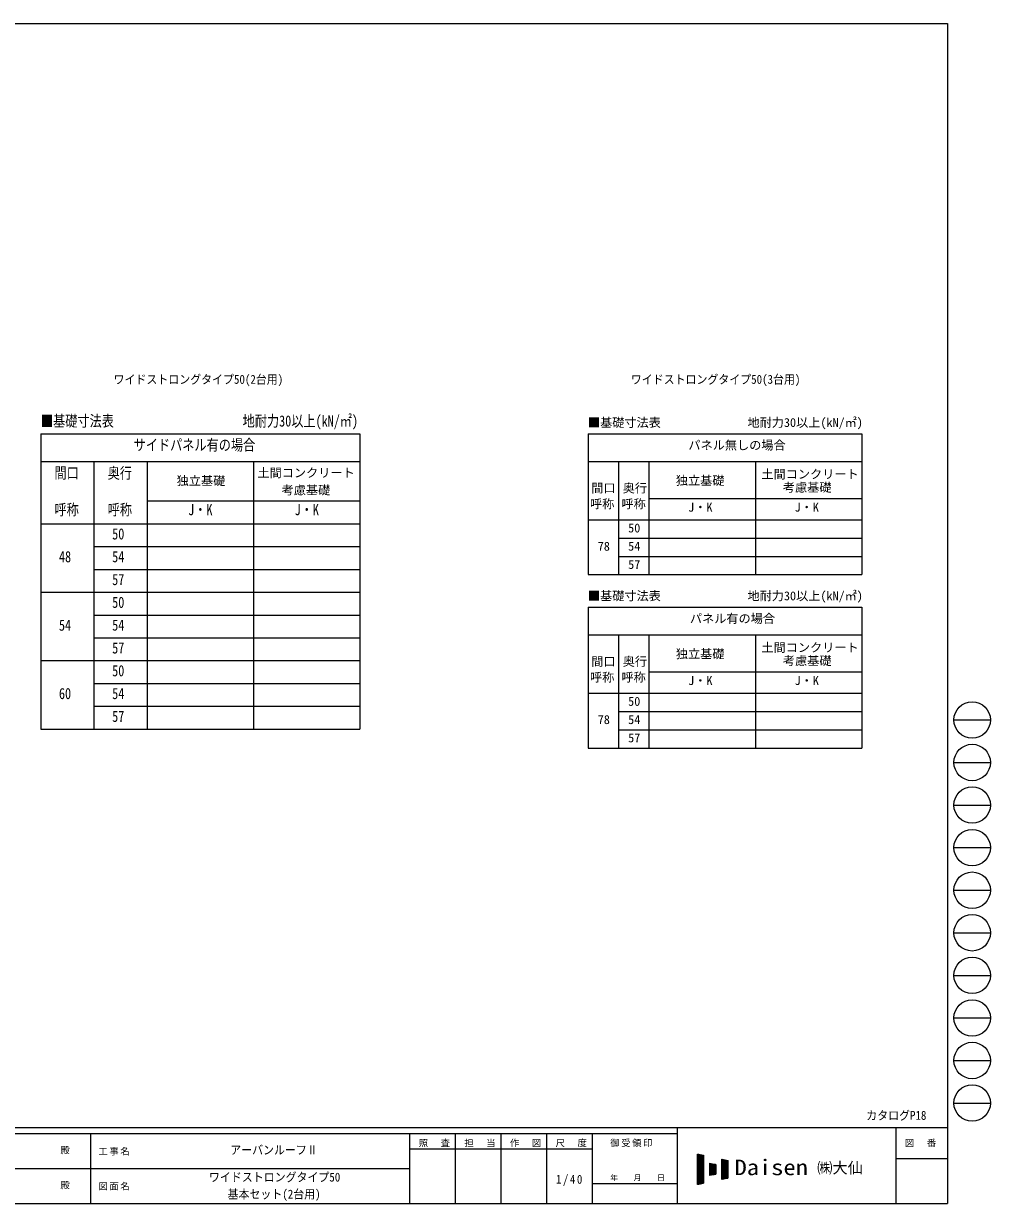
# Model space of a CAD drawing. Units: millimetres, scale not verified. Extents: x -11243 to 60313, y -7760 to 7760.
# Drawn here: x 47593 to 60313, y -7760 to 7760 of the extents above; entities that cross this region are included whole.
import ezdxf
from ezdxf.enums import TextEntityAlignment as Align

# ---------------------------------------------------------------- set-up
doc = ezdxf.new("R2010")
doc.units = ezdxf.units.MM
doc.header["$LTSCALE"] = 40
doc.layers.add('0-E_DET2', color=7, linetype='Continuous', lineweight=18)
doc.layers.add('F-0_240', color=7, linetype='Continuous', lineweight=9)
doc.styles.add('ＭＳ ゴシック', font='')
doc.styles.get('ＭＳ ゴシック').set_extended_font_data('MS Gothic')

msp = doc.modelspace()

# ---------------------------------------------------------------- linework, layer by layer
at = {"layer": '0-E_DET2'}
for p, q in [((47817.73, 2365.07), (52017.73, 2365.07)), ((47817.73, 2365.07), (47817.73, 1180.13)), ((52017.73, 2365.07), (52017.73, 1180.13)), ((55020.71, 2365.07), (58620.71, 2365.07)), ((55020.71, 2365.07), (55020.71, 510.85)), ((47817.73, 1999.37), (52017.73, 1999.37)), ((48517.73, 1999.37), (48517.73, 1180.13)), ((49217.73, 1999.37), (49217.73, 1180.13)), ((50617.73, 1999.37), (50617.73, 1180.13)), ((55020.71, 2000.2), (58620.71, 2000.2)), ((55820.71, 2000.2), (55820.71, 510.85)), ((49217.73, 1480.13), (52017.73, 1480.13)), ((55820.71, 1511.18), (58620.71, 1511.18)), ((47817.73, 1180.13), (52017.73, 1180.13)), ((47817.73, 1180.13), (47817.73, -1519.87)), ((48517.73, 1180.13), (48517.73, -1519.87)), ((49217.73, 1180.13), (49217.73, -1519.87)), ((50617.73, 1180.13), (50617.73, -1519.87)), ((50617.73, 1180.13), (50617.73, -1519.87)), ((52017.73, 1180.13), (52017.73, -1519.87)), ((55020.71, 1230.85), (58620.71, 1230.85)), ((55420.71, 990.85), (58620.71, 990.85)), ((48517.73, 880.13), (52017.73, 880.13)), ((55420.71, 750.85), (58620.71, 750.85)), ((48517.73, 580.13), (52017.73, 580.13)), ((55020.71, 510.85), (58620.71, 510.85)), ((47817.73, 280.13), (52017.73, 280.13)), ((55020.71, 84.64), (58620.71, 84.64)), ((55020.71, 84.64), (55020.71, -1769.59)), ((48517.73, -19.87), (52017.73, -19.87)), ((55020.71, -280.23), (58620.71, -280.23)), ((55820.71, -280.23), (55820.71, -1769.59)), ((48517.73, -319.87), (52017.73, -319.87)), ((47817.73, -619.87), (52017.73, -619.87)), ((55820.71, -769.26), (58620.71, -769.26)), ((48517.73, -919.87), (52017.73, -919.87)), ((55020.71, -1049.59), (58620.71, -1049.59)), ((48517.73, -1219.87), (52017.73, -1219.87)), ((55420.71, -1289.59), (58620.71, -1289.59)), ((47817.73, -1519.87), (52017.73, -1519.87)), ((55420.71, -1529.59), (58620.71, -1529.59)), ((55020.71, -1769.59), (58620.71, -1769.59))]:
    msp.add_line(p, q, dxfattribs=at)
at = {"layer": '0-E_DET2', "lineweight": 9}
for p, q in [((58620.71, 2365.07), (58620.71, 510.85)), ((55420.71, 2000.2), (55420.71, 510.85)), ((55820.71, 2000.2), (55820.71, 510.85)), ((57220.71, 2000.2), (57220.71, 510.85)), ((58620.71, 84.64), (58620.71, -1769.59)), ((55420.71, -280.23), (55420.71, -1769.59)), ((55820.71, -280.23), (55820.71, -1769.59)), ((57220.71, -280.23), (57220.71, -1769.59))]:
    msp.add_line(p, q, dxfattribs=at)
at = {"layer": 'F-0_240', "color": 5}
for p, q in [((37827.34, 7760), (59747.34, 7760)), ((59747.34, 7760), (59747.34, -7760)), ((37827.34, -6760), (59747.34, -6760)), ((56191.66, -6760), (56191.66, -7760)), ((59067.33, -6760), (59067.33, -7760)), ((37827.34, -6840), (56191.66, -6840)), ((48471.66, -6840), (48471.66, -7760)), ((52671.66, -6840), (52671.66, -7760)), ((53271.66, -6840), (53271.66, -7760)), ((53871.66, -6840), (53871.66, -7760)), ((54471.66, -6840), (54471.66, -7760)), ((55071.66, -6840), (55071.66, -7760)), ((52671.66, -7040), (55071.66, -7040)), ((59067.33, -7170), (59747.34, -7170)), ((44471.66, -7300), (52671.66, -7300)), ((55071.66, -7500), (56191.66, -7500)), ((37827.34, -7760), (59747.34, -7760))]:
    msp.add_line(p, q, dxfattribs=at)
at = {"layer": 'F-0_240', "color": 4}
for p, q in [((59832.82, -1400), (60312.83, -1400)), ((59832.82, -1960), (60312.83, -1960)), ((59832.82, -2520), (60312.83, -2520)), ((59832.82, -3080), (60312.83, -3080)), ((59832.82, -3640), (60312.83, -3640)), ((59832.82, -4200), (60312.83, -4200)), ((59832.82, -4760), (60312.83, -4760)), ((59832.82, -5320), (60312.83, -5320)), ((59832.82, -5880), (60312.83, -5880)), ((59832.82, -6440), (60312.83, -6440))]:
    msp.add_line(p, q, dxfattribs=at)
at = {"layer": 'F-0_240'}
for p, q in [((56458.28, -7110.13), (56538.28, -7126.8)), ((56458.28, -7110.13), (56458.28, -7510.13)), ((56458.28, -7113.9), (56476.34, -7113.9)), ((56458.28, -7117.9), (56495.54, -7117.9)), ((56458.28, -7121.9), (56514.74, -7121.9)), ((56458.28, -7125.9), (56533.94, -7125.9)), ((56458.28, -7129.9), (56538.28, -7129.9)), ((56458.28, -7133.9), (56538.28, -7133.9)), ((56458.28, -7137.9), (56538.28, -7137.9)), ((56460.65, -7509.64), (56460.65, -7110.63)), ((56464.65, -7508.81), (56464.65, -7111.46)), ((56468.65, -7507.97), (56468.65, -7112.29)), ((56472.65, -7507.14), (56472.65, -7113.13)), ((56476.65, -7506.31), (56476.65, -7113.96)), ((56480.65, -7505.47), (56480.65, -7114.79)), ((56484.65, -7504.64), (56484.65, -7115.63)), ((56488.65, -7503.81), (56488.65, -7116.46)), ((56492.65, -7502.97), (56492.65, -7117.29)), ((56496.65, -7502.14), (56496.65, -7118.13)), ((56500.65, -7501.31), (56500.65, -7118.96)), ((56504.65, -7500.47), (56504.65, -7119.79)), ((56508.65, -7499.64), (56508.65, -7120.63)), ((56512.65, -7498.81), (56512.65, -7121.46)), ((56516.65, -7497.97), (56516.65, -7122.29)), ((56520.65, -7497.14), (56520.65, -7123.13)), ((56524.65, -7496.31), (56524.65, -7123.96)), ((56528.65, -7495.47), (56528.65, -7124.79)), ((56532.65, -7494.64), (56532.65, -7125.63)), ((56536.65, -7493.81), (56536.65, -7126.46)), ((56538.28, -7126.8), (56538.28, -7493.47)), ((56458.28, -7141.9), (56538.28, -7141.9)), ((56458.28, -7145.9), (56538.28, -7145.9)), ((56458.28, -7149.9), (56538.28, -7149.9)), ((56458.28, -7153.9), (56538.28, -7153.9)), ((56458.28, -7157.9), (56538.28, -7157.9)), ((56458.28, -7161.9), (56538.28, -7161.9)), ((56458.28, -7165.9), (56538.28, -7165.9)), ((56458.28, -7169.9), (56538.28, -7169.9)), ((56458.28, -7173.9), (56538.28, -7173.9)), ((56458.28, -7177.9), (56538.28, -7177.9)), ((56458.28, -7181.9), (56538.28, -7181.9)), ((56458.28, -7185.9), (56538.28, -7185.9)), ((56458.28, -7189.9), (56538.28, -7189.9)), ((56458.28, -7193.9), (56538.28, -7193.9)), ((56458.28, -7197.9), (56538.28, -7197.9)), ((56458.28, -7201.9), (56538.28, -7201.9)), ((56458.28, -7205.9), (56538.28, -7205.9)), ((56458.28, -7209.9), (56538.28, -7209.9)), ((56458.28, -7213.9), (56538.28, -7213.9)), ((56458.28, -7217.9), (56538.28, -7217.9)), ((56458.28, -7221.9), (56538.28, -7221.9)), ((56458.28, -7225.9), (56538.28, -7225.9)), ((56458.28, -7229.9), (56538.28, -7229.9)), ((56458.28, -7233.9), (56538.28, -7233.9)), ((56458.28, -7237.9), (56538.28, -7237.9)), ((56458.28, -7241.9), (56538.28, -7241.9)), ((56458.28, -7245.9), (56538.28, -7245.9)), ((56458.28, -7249.9), (56538.28, -7249.9)), ((56458.28, -7253.9), (56538.28, -7253.9)), ((56458.28, -7257.9), (56538.28, -7257.9)), ((56458.28, -7261.9), (56538.28, -7261.9)), ((56458.28, -7265.9), (56538.28, -7265.9)), ((56458.28, -7269.9), (56538.28, -7269.9)), ((56458.28, -7273.9), (56538.28, -7273.9)), ((56458.28, -7277.9), (56538.28, -7277.9)), ((56458.28, -7281.9), (56538.28, -7281.9)), ((56458.28, -7285.9), (56538.28, -7285.9)), ((56458.28, -7289.9), (56538.28, -7289.9)), ((56458.28, -7293.9), (56538.28, -7293.9)), ((56618.28, -7230.13), (56698.28, -7246.8)), ((56618.28, -7230.13), (56618.28, -7390.13)), ((56618.28, -7233.9), (56636.34, -7233.9)), ((56618.28, -7237.9), (56655.54, -7237.9)), ((56618.28, -7241.9), (56674.74, -7241.9)), ((56618.28, -7245.9), (56693.94, -7245.9)), ((56618.28, -7249.9), (56698.28, -7249.9)), ((56618.28, -7253.9), (56698.28, -7253.9)), ((56618.28, -7257.9), (56698.28, -7257.9)), ((56618.28, -7261.9), (56698.28, -7261.9)), ((56618.28, -7265.9), (56698.28, -7265.9)), ((56618.28, -7269.9), (56698.28, -7269.9)), ((56618.28, -7273.9), (56698.28, -7273.9)), ((56618.28, -7277.9), (56698.28, -7277.9)), ((56618.28, -7281.9), (56698.28, -7281.9)), ((56618.28, -7285.9), (56698.28, -7285.9)), ((56618.28, -7289.9), (56698.28, -7289.9)), ((56618.28, -7293.9), (56698.28, -7293.9)), ((56620.65, -7389.64), (56620.65, -7230.63)), ((56624.65, -7388.81), (56624.65, -7231.46)), ((56628.65, -7387.97), (56628.65, -7232.29)), ((56632.65, -7387.14), (56632.65, -7233.13)), ((56636.65, -7386.31), (56636.65, -7233.96)), ((56640.65, -7385.47), (56640.65, -7234.79)), ((56644.65, -7384.64), (56644.65, -7235.63)), ((56648.65, -7383.81), (56648.65, -7236.46)), ((56652.65, -7382.97), (56652.65, -7237.29)), ((56656.65, -7382.14), (56656.65, -7238.13)), ((56660.65, -7381.31), (56660.65, -7238.96)), ((56664.65, -7380.47), (56664.65, -7239.79)), ((56668.65, -7379.64), (56668.65, -7240.63)), ((56672.65, -7378.81), (56672.65, -7241.46)), ((56676.65, -7377.97), (56676.65, -7242.29)), ((56680.65, -7377.14), (56680.65, -7243.13)), ((56684.65, -7376.31), (56684.65, -7243.96)), ((56688.65, -7375.47), (56688.65, -7244.79)), ((56692.65, -7374.64), (56692.65, -7245.63)), ((56696.65, -7373.81), (56696.65, -7246.46)), ((56698.28, -7246.8), (56698.28, -7373.47)), ((56778.28, -7176.8), (56858.28, -7193.47)), ((56778.28, -7176.8), (56778.28, -7443.47)), ((56778.28, -7177.9), (56783.54, -7177.9)), ((56778.28, -7181.9), (56802.74, -7181.9)), ((56778.28, -7185.9), (56821.94, -7185.9)), ((56778.28, -7189.9), (56841.14, -7189.9)), ((56778.28, -7193.9), (56858.28, -7193.9)), ((56778.28, -7197.9), (56858.28, -7197.9)), ((56778.28, -7201.9), (56858.28, -7201.9)), ((56778.28, -7205.9), (56858.28, -7205.9)), ((56778.28, -7209.9), (56858.28, -7209.9)), ((56778.28, -7213.9), (56858.28, -7213.9)), ((56778.28, -7217.9), (56858.28, -7217.9)), ((56778.28, -7221.9), (56858.28, -7221.9)), ((56778.28, -7225.9), (56858.28, -7225.9)), ((56778.28, -7229.9), (56858.28, -7229.9)), ((56778.28, -7233.9), (56858.28, -7233.9)), ((56778.28, -7237.9), (56858.28, -7237.9)), ((56778.28, -7241.9), (56858.28, -7241.9)), ((56778.28, -7245.9), (56858.28, -7245.9)), ((56778.28, -7249.9), (56858.28, -7249.9)), ((56778.28, -7253.9), (56858.28, -7253.9)), ((56778.28, -7257.9), (56858.28, -7257.9)), ((56778.28, -7261.9), (56858.28, -7261.9)), ((56778.28, -7265.9), (56858.28, -7265.9)), ((56778.28, -7269.9), (56858.28, -7269.9)), ((56778.28, -7273.9), (56858.28, -7273.9)), ((56778.28, -7277.9), (56858.28, -7277.9)), ((56778.28, -7281.9), (56858.28, -7281.9)), ((56778.28, -7285.9), (56858.28, -7285.9)), ((56778.28, -7289.9), (56858.28, -7289.9)), ((56778.28, -7293.9), (56858.28, -7293.9)), ((56780.65, -7442.97), (56780.65, -7177.29)), ((56784.65, -7442.14), (56784.65, -7178.13)), ((56788.65, -7441.31), (56788.65, -7178.96)), ((56792.65, -7440.47), (56792.65, -7179.79)), ((56796.65, -7439.64), (56796.65, -7180.63)), ((56800.65, -7438.81), (56800.65, -7181.46)), ((56804.65, -7437.97), (56804.65, -7182.29)), ((56808.65, -7437.14), (56808.65, -7183.13)), ((56812.65, -7436.31), (56812.65, -7183.96)), ((56816.65, -7435.47), (56816.65, -7184.79)), ((56820.65, -7434.64), (56820.65, -7185.63)), ((56824.65, -7433.81), (56824.65, -7186.46)), ((56828.65, -7432.97), (56828.65, -7187.29)), ((56832.65, -7432.14), (56832.65, -7188.13)), ((56836.65, -7431.31), (56836.65, -7188.96)), ((56840.65, -7430.47), (56840.65, -7189.79)), ((56844.65, -7429.64), (56844.65, -7190.63)), ((56848.65, -7428.81), (56848.65, -7191.46)), ((56852.65, -7427.97), (56852.65, -7192.29)), ((56856.65, -7427.14), (56856.65, -7193.13)), ((56858.28, -7193.47), (56858.28, -7426.8)), ((56458.28, -7297.9), (56538.28, -7297.9)), ((56458.28, -7301.9), (56538.28, -7301.9)), ((56458.28, -7305.9), (56538.28, -7305.9)), ((56458.28, -7309.9), (56538.28, -7309.9)), ((56458.28, -7313.9), (56538.28, -7313.9)), ((56458.28, -7317.9), (56538.28, -7317.9)), ((56458.28, -7321.9), (56538.28, -7321.9)), ((56458.28, -7325.9), (56538.28, -7325.9)), ((56458.28, -7329.9), (56538.28, -7329.9)), ((56458.28, -7333.9), (56538.28, -7333.9)), ((56458.28, -7337.9), (56538.28, -7337.9)), ((56458.28, -7341.9), (56538.28, -7341.9)), ((56458.28, -7345.9), (56538.28, -7345.9)), ((56458.28, -7349.9), (56538.28, -7349.9)), ((56458.28, -7353.9), (56538.28, -7353.9)), ((56458.28, -7357.9), (56538.28, -7357.9)), ((56458.28, -7361.9), (56538.28, -7361.9)), ((56458.28, -7365.9), (56538.28, -7365.9)), ((56458.28, -7369.9), (56538.28, -7369.9)), ((56458.28, -7373.9), (56538.28, -7373.9)), ((56458.28, -7377.9), (56538.28, -7377.9)), ((56458.28, -7381.9), (56538.28, -7381.9)), ((56458.28, -7385.9), (56538.28, -7385.9)), ((56458.28, -7389.9), (56538.28, -7389.9)), ((56458.28, -7393.9), (56538.28, -7393.9)), ((56458.28, -7397.9), (56538.28, -7397.9)), ((56458.28, -7401.9), (56538.28, -7401.9)), ((56458.28, -7405.9), (56538.28, -7405.9)), ((56458.28, -7409.9), (56538.28, -7409.9)), ((56458.28, -7413.9), (56538.28, -7413.9)), ((56458.28, -7417.9), (56538.28, -7417.9)), ((56458.28, -7421.9), (56538.28, -7421.9)), ((56458.28, -7425.9), (56538.28, -7425.9)), ((56458.28, -7429.9), (56538.28, -7429.9)), ((56458.28, -7433.9), (56538.28, -7433.9)), ((56458.28, -7437.9), (56538.28, -7437.9)), ((56458.28, -7441.9), (56538.28, -7441.9)), ((56458.28, -7445.9), (56538.28, -7445.9)), ((56618.28, -7297.9), (56698.28, -7297.9)), ((56618.28, -7301.9), (56698.28, -7301.9)), ((56618.28, -7305.9), (56698.28, -7305.9)), ((56618.28, -7309.9), (56698.28, -7309.9)), ((56618.28, -7313.9), (56698.28, -7313.9)), ((56618.28, -7317.9), (56698.28, -7317.9)), ((56618.28, -7321.9), (56698.28, -7321.9)), ((56618.28, -7325.9), (56698.28, -7325.9)), ((56618.28, -7329.9), (56698.28, -7329.9)), ((56618.28, -7333.9), (56698.28, -7333.9)), ((56618.28, -7337.9), (56698.28, -7337.9)), ((56618.28, -7341.9), (56698.28, -7341.9)), ((56618.28, -7345.9), (56698.28, -7345.9)), ((56618.28, -7349.9), (56698.28, -7349.9)), ((56618.28, -7353.9), (56698.28, -7353.9)), ((56618.28, -7357.9), (56698.28, -7357.9)), ((56618.28, -7361.9), (56698.28, -7361.9)), ((56618.28, -7365.9), (56698.28, -7365.9)), ((56618.28, -7369.9), (56698.28, -7369.9)), ((56618.28, -7390.13), (56698.28, -7373.47)), ((56618.28, -7373.9), (56696.21, -7373.9)), ((56618.28, -7377.9), (56677.01, -7377.9)), ((56618.28, -7381.9), (56657.81, -7381.9)), ((56618.28, -7385.9), (56638.61, -7385.9)), ((56618.28, -7389.9), (56619.41, -7389.9)), ((56778.28, -7297.9), (56858.28, -7297.9)), ((56778.28, -7301.9), (56858.28, -7301.9)), ((56778.28, -7305.9), (56858.28, -7305.9)), ((56778.28, -7309.9), (56858.28, -7309.9)), ((56778.28, -7313.9), (56858.28, -7313.9)), ((56778.28, -7317.9), (56858.28, -7317.9)), ((56778.28, -7321.9), (56858.28, -7321.9)), ((56778.28, -7325.9), (56858.28, -7325.9)), ((56778.28, -7329.9), (56858.28, -7329.9)), ((56778.28, -7333.9), (56858.28, -7333.9)), ((56778.28, -7337.9), (56858.28, -7337.9)), ((56778.28, -7341.9), (56858.28, -7341.9)), ((56778.28, -7345.9), (56858.28, -7345.9)), ((56778.28, -7349.9), (56858.28, -7349.9)), ((56778.28, -7353.9), (56858.28, -7353.9)), ((56778.28, -7357.9), (56858.28, -7357.9)), ((56778.28, -7361.9), (56858.28, -7361.9)), ((56778.28, -7365.9), (56858.28, -7365.9)), ((56778.28, -7369.9), (56858.28, -7369.9)), ((56778.28, -7373.9), (56858.28, -7373.9)), ((56778.28, -7377.9), (56858.28, -7377.9)), ((56778.28, -7381.9), (56858.28, -7381.9)), ((56778.28, -7385.9), (56858.28, -7385.9)), ((56778.28, -7389.9), (56858.28, -7389.9)), ((56778.28, -7393.9), (56858.28, -7393.9)), ((56778.28, -7397.9), (56858.28, -7397.9)), ((56778.28, -7401.9), (56858.28, -7401.9)), ((56778.28, -7405.9), (56858.28, -7405.9)), ((56778.28, -7409.9), (56858.28, -7409.9)), ((56778.28, -7413.9), (56858.28, -7413.9)), ((56778.28, -7417.9), (56858.28, -7417.9)), ((56778.28, -7421.9), (56858.28, -7421.9)), ((56778.28, -7425.9), (56858.28, -7425.9)), ((56858.28, -7426.8), (56778.28, -7443.47)), ((56778.28, -7429.9), (56843.41, -7429.9)), ((56778.28, -7433.9), (56824.21, -7433.9)), ((56778.28, -7437.9), (56805.01, -7437.9)), ((56778.28, -7441.9), (56785.81, -7441.9)), ((56458.28, -7449.9), (56538.28, -7449.9)), ((56458.28, -7453.9), (56538.28, -7453.9)), ((56458.28, -7457.9), (56538.28, -7457.9)), ((56458.28, -7461.9), (56538.28, -7461.9)), ((56458.28, -7465.9), (56538.28, -7465.9)), ((56458.28, -7469.9), (56538.28, -7469.9)), ((56458.28, -7473.9), (56538.28, -7473.9)), ((56458.28, -7477.9), (56538.28, -7477.9)), ((56458.28, -7481.9), (56538.28, -7481.9)), ((56458.28, -7485.9), (56538.28, -7485.9)), ((56458.28, -7489.9), (56538.28, -7489.9)), ((56538.28, -7493.47), (56458.28, -7510.13)), ((56458.28, -7493.9), (56536.21, -7493.9)), ((56458.28, -7497.9), (56517.01, -7497.9)), ((56458.28, -7501.9), (56497.81, -7501.9)), ((56458.28, -7505.9), (56478.61, -7505.9)), ((56458.28, -7509.9), (56459.41, -7509.9))]:
    msp.add_line(p, q, dxfattribs=at)
at = {"layer": 'F-0_240', "color": 4}
for centre in [(60072.82, -1400), (60072.82, -1960), (60072.82, -2520), (60072.82, -3080), (60072.82, -3640), (60072.82, -4200), (60072.82, -4760), (60072.82, -5320), (60072.82, -5880), (60072.82, -6440)]:
    msp.add_circle(centre, 240, dxfattribs=at)

# ---------------------------------------------------------------- texts
at = {"layer": '0-E_DET2', "style": 'ＭＳ ゴシック', "width": 0.8}
for s, p in [('■基礎寸法表', (47821.14, 2415.44)), ('地耐力30以上(kN/㎡)', (50474.84, 2415.44)), ('サイドパネル有の場合', (49040.58, 2100.34)), ('間口', (47999.33, 1730.62)), ('奥行', (48699.33, 1730.62)), ('呼称', (47999.33, 1248.88)), ('呼称', (48699.33, 1248.88)), ('J・K', (49758.43, 1248.88)), ('J・K', (51158.43, 1248.88)), ('50', (48758.33, 930.13)), ('48', (48058.33, 630.13)), ('54', (48758.33, 630.13)), ('57', (48758.33, 330.13)), ('50', (48758.33, 30.13)), ('54', (48058.33, -269.87)), ('54', (48758.33, -269.87)), ('57', (48758.33, -569.87)), ('50', (48758.33, -869.87)), ('60', (48058.33, -1169.87)), ('54', (48758.33, -1169.87)), ('57', (48758.33, -1469.87))]:
    msp.add_text(s, height=146.6, dxfattribs=at).set_placement(p, align=Align.BOTTOM_LEFT)
at = {"layer": '0-E_DET2', "style": 'ＭＳ ゴシック'}
for s, p in [('■基礎寸法表', (55017.58, 2418.92)), ('地耐力30以上(kN/㎡)', (57116.59, 2418.92)), ('パネル無しの場合', (56339.21, 2120.92)), ('土間コンクリート', (50669.75, 1757.35)), ('土間コンクリート', (57299.88, 1739.65)), ('独立基礎', (49606.56, 1652.94)), ('間口', (55061.66, 1556.3)), ('奥行', (55475.4, 1556.3)), ('独立基礎', (56174.24, 1656.08)), ('考慮基礎', (57582.35, 1566.18)), ('考慮基礎', (50987.13, 1531.04)), ('呼称', (55044.84, 1348.6)), ('呼称', (55458.58, 1348.6)), ('J・K', (56336.49, 1304.45)), ('J・K', (57736.49, 1304.45)), ('50', (55546.97, 1030.85)), ('78', (55146.97, 790.85)), ('54', (55546.97, 790.85)), ('57', (55546.97, 550.85)), ('地耐力30以上(kN/㎡)', (57116.59, 138.48)), ('■基礎寸法表', (55017.58, 138.48)), ('パネル有の場合', (56359.21, -159.52)), ('独立基礎', (56174.24, -624.35)), ('土間コンクリート', (57299.88, -540.79)), ('間口', (55061.66, -724.14)), ('奥行', (55475.4, -724.14)), ('考慮基礎', (57582.35, -714.26)), ('呼称', (55044.84, -931.83)), ('呼称', (55458.58, -931.83)), ('J・K', (56336.49, -975.99)), ('J・K', (57736.49, -975.99)), ('50', (55546.97, -1249.59)), ('78', (55146.97, -1489.59)), ('54', (55546.97, -1489.59)), ('57', (55546.97, -1729.59))]:
    msp.add_text(s, height=117.3, dxfattribs=at).set_placement(p, align=Align.BOTTOM_LEFT)
at = {"layer": 'F-0_240', "style": 'ＭＳ ゴシック'}
for s, height, width, p in [('ワイドストロングタイプ50(2台用)', 117.3, 0.9, (48776.94, 2986.41)), ('ワイドストロングタイプ50(3台用)', 117.3, 0.9, (55581.58, 2986.41)), ('カタログP18', 117.3, 0.9, (58679.1, -6695.7)), ('アーバンルーフⅡ', 117.3, 0.9, (50311.66, -7150)), ('Daisen', 205.3, 1.15, (56947.43, -7450.13)), ('ワイドストロングタイプ50', 117.3, 0.9, (50031.66, -7507.84)), ('基本セット(2台用)', 117.3, 0.9, (50276.66, -7731.34))]:
    msp.add_text(s, height=height, dxfattribs=dict(at, width=width)).set_placement(p, align=Align.BOTTOM_LEFT)
for s, height, p in [('殿', 87.98, (48077.38, -7130)), ('㈱大仙\u3000', 146.6, (58034.62, -7410.13)), ('年\u3000\u3000月\u3000\u3000日', 73.31, (55311.66, -7480)), ('殿', 87.98, (48077.38, -7590))]:
    msp.add_text(s, height=height, dxfattribs=at).set_placement(p, align=Align.BOTTOM_LEFT)
at = {"layer": 'F-0_240', "attachment_point": 7, "style": 'ＭＳ ゴシック'}
for s, insert, char_height in [('\\T1.17;照\u3000査', (52791.66, -7020), 87.98), ('\\T1.17;担\u3000当', (53391.66, -7020), 87.98), ('\\T1.17;作\u3000図', (53991.66, -7020), 87.98), ('\\T1.17;尺\u3000度', (54591.66, -7020), 87.98), ('\\T1.17;御受領印', (55311.66, -7020), 87.98), ('\\T1.17;図\u3000番', (59187.33, -7020), 87.98), ('\\T1.17;工事名', (48577.13, -7130), 87.98), ('\\T1.28;\\W0.9;1/40', (54596.66, -7530), 117.3), ('\\T1.17;図面名', (48577.13, -7590), 87.98)]:
    msp.add_mtext(s, dxfattribs=dict(at, insert=insert, char_height=char_height))

doc.saveas('drawing.dxf')
